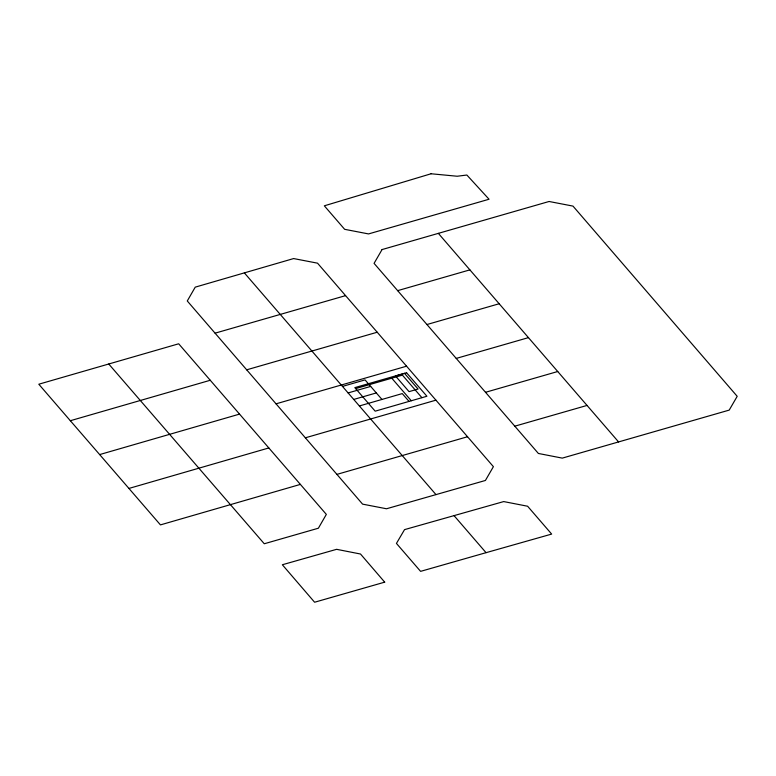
<?xml version="1.0" encoding="UTF-8"?>
<svg xmlns="http://www.w3.org/2000/svg" width="776" height="776" viewBox="0 0 776 776"><rect width="100%" height="100%" fill="white"/><g stroke="black" fill="none" stroke-linecap="round" stroke-linejoin="round"><path stroke-width="1.16" d="M108.756 364.012L264.267 543.763L318.383 528.213L326.337 514.391L178.684 343.787L38.8 384.217L70.335 420.718L210.248 380.269M70.335 420.718L99.658 454.581L239.541 414.103M268.826 447.946L128.913 488.443M300.37 484.399L160.448 524.896L99.658 454.581M215.068 333.166L362.586 504.138L386.516 508.765L485.407 480.47L493.4 466.667L317.53 263.171L293.619 258.563L195.232 287.149L187.278 300.972L215.068 333.166L345.562 295.637M397.651 290.651L469.887 269.873M246.671 369.822L377.204 332.235M426.936 324.533L499.181 303.746M276.033 403.83L406.566 366.194M342.488 386.409L365.05 379.9L381.957 399.446M456.23 358.415L528.466 337.628M355.66 388.611L402.404 375.128L421.911 397.69M348.123 392.928L370.685 386.419M353.759 399.436L376.321 392.928M359.395 405.955L402.269 393.587L409.03 401.405M305.356 437.81L435.928 400.164M485.514 392.297L557.76 371.51M336.9 474.388L467.54 436.743M514.808 426.179L587.044 405.431M486.048 552.677L420.592 571.359L396.439 543.413L404.538 529.63L503.711 501.577L527.612 506.233L551.658 534.082L486.048 552.677L454.047 515.623M438.353 233.372L618.579 441.932M391.773 378.193L411.29 400.755M244.353 272.88L435.996 494.622M382.064 249.562L374.071 263.365L538.389 453.465L562.29 458.121L729.207 410.106L737.2 396.313L572.989 206.106L549.088 201.488L382.064 249.562M431.078 173.766L324.329 205.815L344.641 229.318L368.542 233.925L489.045 199.238L466.861 175.027L457.19 176.239L431.078 173.766M406.546 372.713L354.816 387.631L375.177 411.173L426.907 396.255L406.546 372.713M404.538 373.401L395.517 376.001L409.039 391.637L418.07 389.038L404.538 373.401M384.702 582.155L314.6 602.234L282.348 564.753L336.609 549.321L360.51 554.015L384.702 582.155"/></g></svg>
